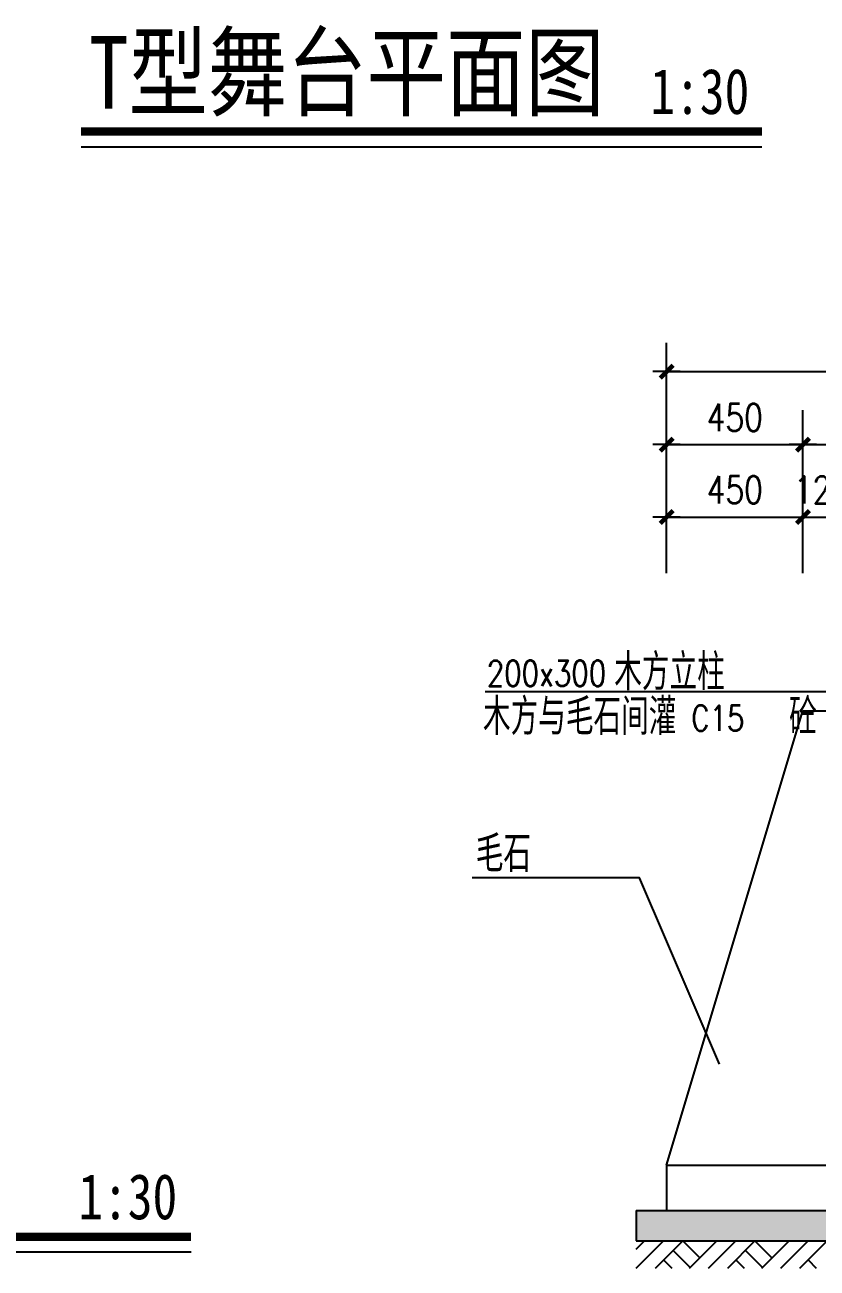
# Model space of a CAD drawing. Extents: x 568674 to 592610, y -115345 to -96707.
# Drawn here: x 574505 to 577120, y -114222 to -110117 of the extents above; entities that cross this region are included whole.
import ezdxf

# ---------------------------------------------------------------- set-up
doc = ezdxf.new("R2010")
doc.units = 0
doc.header["$LTSCALE"] = 300
doc.header["$MEASUREMENT"] = 0
doc.header["$PDMODE"] = 3
doc.layers.get('0').update_dxf_attribs({"linetype": 'CONTINUOUS'})
doc.layers.get('DEFPOINTS').update_dxf_attribs({"linetype": 'CONTINUOUS'})
for name, color, linetype in [('AXIS', 3, 'CONTINUOUS'), ('PUB_DIM', 200, 'CONTINUOUS'), ('PUB_HATCH', 7, 'CONTINUOUS'), ('PUB_TEXT', 7, 'CONTINUOUS'), ('柱', 2, 'CONTINUOUS')]:
    doc.layers.add(name, color=color, linetype=linetype)
doc.styles.add('-黑体', font='SIMHEI.TTF', dxfattribs={"width": 0.8})
doc.styles.add('_HT', font='txt.shx', dxfattribs={"width": 0.8, "bigfont": 'HT.shx'})
doc.styles.add('DIM_FONT', font='SIMPLEX.shx', dxfattribs={"width": 0.8})
doc.dimstyles.new('AXIS30', dxfattribs={"dimscale": 0.3, "dimtxt": 300, "dimasz": 1, "dimexe": 250, "dimexo": 300, "dimgap": 150, "dimtad": 1, "dimdec": 0, "dimzin": 0, "dimtxsty": 'DIM_FONT', "dimblk": '_DIMX', "dimblk1": 'DOTSMALL', "dimblk2": 'DOTSMALL', "dimcen": 150, "dimse1": 1, "dimse2": 1, "dimclrt": 7, "dimazin": 3, "dimtfac": 150, "dimtdec": 0, "dimtix": 1, "dimtmove": 0, "dimatfit": 3, "dimtolj": 1, "dimtzin": 0})

# ---------------------------------------------------------------- blocks, each defined once
blk = doc.blocks.new('_DIMX')
blk.add_line((-150, 0), (150, 0))
at = {"const_width": 50}
blk.add_lwpolyline([(-70, -70), (70, 70)], dxfattribs=at)
blk = doc.blocks.new('*D187')
at = {"color": 0, "linetype": 'BYBLOCK'}
blk.add_line((577296.5, -103878.9), (577745.9, -103878.9), dxfattribs=at)
at = {"layer": 'DEFPOINTS', "color": 0, "linetype": 'BYBLOCK'}
for p in [(577746.2, -103878.9), (577296.2, -105118.9), (577746.2, -105118.9)]:
    blk.add_point(p, dxfattribs=at)
at = {"color": 0, "linetype": 'BYBLOCK', "xscale": 0.3, "yscale": 0.3, "zscale": 0.3, "rotation": 180}
blk.add_blockref('_DIMX', (577296.2, -103878.9), dxfattribs=at)
at = {"color": 0, "linetype": 'BYBLOCK', "xscale": 0.3, "yscale": 0.3, "zscale": 0.3}
blk.add_blockref('_DIMX', (577746.2, -103878.9), dxfattribs=at)
at = {"color": 7, "linetype": 'BYBLOCK', "insert": (577521.2, -103788.9), "char_height": 90, "attachment_point": 5, "style": 'DIM_FONT'}
blk.add_mtext('\\A1;450', dxfattribs=at)
blk = doc.blocks.new('_DOTSMALL')
at = {"color": 0, "linetype": 'BYBLOCK', "const_width": 0.5}
blk.add_lwpolyline([(-0.0625, 0, 1), (0.0625, 0, 1)], format="xyb", close=True, dxfattribs=at)
blk = doc.blocks.new('*D188')
at = {"color": 0, "linetype": 'BYBLOCK'}
blk.add_line((577746.5, -103878.9), (578745.9, -103878.9), dxfattribs=at)
at = {"layer": 'DEFPOINTS', "color": 0, "linetype": 'BYBLOCK'}
for p in [(578746.2, -103878.9), (577746.2, -105118.9), (578746.2, -105118.9)]:
    blk.add_point(p, dxfattribs=at)
at = {"color": 0, "linetype": 'BYBLOCK', "xscale": 0.3, "yscale": 0.3, "zscale": 0.3, "rotation": 180}
blk.add_blockref('_DIMX', (577746.2, -103878.9), dxfattribs=at)
at = {"color": 0, "linetype": 'BYBLOCK', "xscale": 0.3, "yscale": 0.3, "zscale": 0.3}
blk.add_blockref('_DIMX', (578746.2, -103878.9), dxfattribs=at)
at = {"color": 7, "linetype": 'BYBLOCK', "insert": (578246.2, -103788.9), "char_height": 90, "attachment_point": 5, "style": 'DIM_FONT'}
blk.add_mtext('\\A1;1000', dxfattribs=at)
blk = doc.blocks.new('*D190')
at = {"color": 0, "linetype": 'BYBLOCK'}
blk.add_line((577296.5, -103637.9), (579195.9, -103637.9), dxfattribs=at)
at = {"layer": 'DEFPOINTS', "color": 0, "linetype": 'BYBLOCK'}
for p in [(579196.2, -103637.9), (577296.2, -104877.9), (579196.2, -104877.9)]:
    blk.add_point(p, dxfattribs=at)
at = {"color": 0, "linetype": 'BYBLOCK', "xscale": 0.3, "yscale": 0.3, "zscale": 0.3, "rotation": 180}
blk.add_blockref('_DIMX', (577296.2, -103637.9), dxfattribs=at)
at = {"color": 0, "linetype": 'BYBLOCK', "xscale": 0.3, "yscale": 0.3, "zscale": 0.3}
blk.add_blockref('_DIMX', (579196.2, -103637.9), dxfattribs=at)
at = {"color": 7, "linetype": 'BYBLOCK', "insert": (578246.2, -103547.9), "char_height": 90, "attachment_point": 5, "style": 'DIM_FONT'}
blk.add_mtext('\\A1;1900', dxfattribs=at)
blk = doc.blocks.new('*D193')
at = {"color": 0, "linetype": 'BYBLOCK'}
blk.add_line((577296.5, -104117.8), (577745.9, -104117.8), dxfattribs=at)
at = {"layer": 'DEFPOINTS', "color": 0, "linetype": 'BYBLOCK'}
for p in [(577746.2, -104117.8), (577296.2, -105117.8), (577746.2, -105117.8)]:
    blk.add_point(p, dxfattribs=at)
at = {"color": 0, "linetype": 'BYBLOCK', "xscale": 0.3, "yscale": 0.3, "zscale": 0.3, "rotation": 180}
blk.add_blockref('_DIMX', (577296.2, -104117.8), dxfattribs=at)
at = {"color": 0, "linetype": 'BYBLOCK', "xscale": 0.3, "yscale": 0.3, "zscale": 0.3}
blk.add_blockref('_DIMX', (577746.2, -104117.8), dxfattribs=at)
at = {"color": 7, "linetype": 'BYBLOCK', "insert": (577521.2, -104027.8), "char_height": 90, "attachment_point": 5, "style": 'DIM_FONT'}
blk.add_mtext('\\A1;450', dxfattribs=at)
blk = doc.blocks.new('*D194')
at = {"color": 0, "linetype": 'BYBLOCK'}
for p, q in [((577745.9, -104117.8), (577745.6, -104117.8)), ((577746.2, -104117.8), (577871.2, -104117.8)), ((577871.5, -104117.8), (577871.8, -104117.8))]:
    blk.add_line(p, q, dxfattribs=at)
at = {"layer": 'DEFPOINTS', "color": 0, "linetype": 'BYBLOCK'}
for p in [(577871.2, -104117.8), (577746.2, -105117.8), (577871.2, -105117.8)]:
    blk.add_point(p, dxfattribs=at)
at = {"color": 0, "linetype": 'BYBLOCK', "xscale": 0.3, "yscale": 0.3, "zscale": 0.3}
blk.add_blockref('_DIMX', (577746.2, -104117.8), dxfattribs=at)
at = {"color": 0, "linetype": 'BYBLOCK', "xscale": 0.3, "yscale": 0.3, "zscale": 0.3, "rotation": 180}
blk.add_blockref('_DIMX', (577871.2, -104117.8), dxfattribs=at)
at = {"color": 7, "linetype": 'BYBLOCK', "insert": (577808.7, -104027.8), "char_height": 90, "attachment_point": 5, "style": 'DIM_FONT'}
blk.add_mtext('\\A1;125', dxfattribs=at)

msp = doc.modelspace()

# ---------------------------------------------------------------- hatches: boundary and pattern name
at = {"layer": 'AXIS'}
h = msp.add_hatch(dxfattribs=at)
h.set_pattern_fill('AR-CONC', color=256, scale=10, style=0)
h.set_pattern_definition([(50, (0, 0), (71.726018, -6.2752135), [7.5, -82.5]), (355, (0, 0), (-13.875133, 75.219213), [6, -66]), (100.4514, (5.98, -0.52), (57.850938, 68.943954), [6.374019, -70.114211]), (46.1842, (0, 20), (106.724105, -16.551901), [11.25, -123.75]), (96.6356, (8.89, 18.62), (93.46627, 97.411787), [9.561029, -105.1713]), (351.1842, (0, 20), (93.466195, 97.41186), [9, -99]), (21, (10, 15), (59.690705, -40.261889), [7.5, -82.5]), (326, (10, 15), (24.331533, 72.5150045), [6, -66]), (71.4514, (14.974, 11.645), (84.022263, 32.25305), [6.374019, -70.114211]), (37.5, (0, 0), (1.2159855, 33.2893854), [0, -65.2, 0, -67, 0, -66.25]), (7.5, (0, 0), (26.3069537, 39.4411712), [0, -38.2, 0, -63.7, 0, -25.25]), (327.5, (-22.3, 0), (53.3822436, -2.2554872), [0, -25, 0, -78, 0, -103.5]), (317.5, (-32.3, 0), (58.318617, 10.0104982), [0, -32.5, 0, -51.8, 0, -73.5])])
h.paths.add_polyline_path([(576523, -114131.6), (578623, -114131.6), (578623, -114031.6), (576523, -114031.6)])

# ---------------------------------------------------------------- linework, layer by layer
for p, q in [((576623, -111927), (576623, -111166.7)), ((577073, -111927), (577073, -111389.5))]:
    msp.add_line(p, q, dxfattribs=at)
at = {"layer": 'PUB_HATCH'}
for p, q in [((576523, -114158.6), (576550, -114131.6)), ((576523, -114221.6), (576613, -114131.6)), ((576586, -114221.6), (576676, -114131.6)), ((576676, -114131.6), (576732.3, -114187.8)), ((576698.5, -114221.6), (576788.5, -114131.6)), ((576761.5, -114221.6), (576851.5, -114131.6)), ((576824.5, -114221.6), (576914.5, -114131.6)), ((576914.5, -114131.6), (576970.8, -114187.8)), ((576937, -114221.6), (577027, -114131.6)), ((577000, -114221.6), (577090, -114131.6)), ((577063, -114221.6), (577153, -114131.6)), ((576644.5, -114163.1), (576700.8, -114219.3)), ((576883, -114163.1), (576939.3, -114219.3)), ((576613, -114194.6), (576640, -114221.6)), ((576851.5, -114194.6), (576878.5, -114221.6)), ((577090, -114194.6), (577117, -114221.6))]:
    msp.add_line(p, q, dxfattribs=at)
at = {"layer": '柱'}
for p, q in [((577298.4, -112319.6), (576023.7, -112319.6)), ((576623, -113881.6), (577073, -112381.6)), ((577073, -112381.6), (578073, -112381.6)), ((576623, -113881.6), (578523, -113881.6)), ((576623, -113881.6), (576623, -114031.6)), ((576523, -114031.6), (576523, -114131.6)), ((576523, -114131.6), (578623, -114131.6))]:
    msp.add_line(p, q, dxfattribs=at)
at = {"layer": '柱', "const_width": 27}
for points in [[(574690.3, -110469.5), (576937.3, -110469.5)], [(572593.2, -114118.2), (575053.2, -114118.2)]]:
    msp.add_lwpolyline(points, dxfattribs=at)
at = {"layer": '柱'}
for points in [[(574690.3, -110519.5), (576937.3, -110519.5)], [(576797.3, -113547.8), (576533.4, -112932.7), (575981.4, -112932.7)], [(576523, -114031.6), (578623, -114031.6), (578623, -114131.6)], [(572593.2, -114168.2), (575053.2, -114168.2)]]:
    msp.add_lwpolyline(points, dxfattribs=at)

# ---------------------------------------------------------------- texts
at = {"layer": 'PUB_TEXT', "width": 0.8}
for s, height, style, p in [('T型舞台平面图', 240, '-黑体', (574716.3, -110393.5)), ('1:30', 150, '-黑体', (576569.3, -110411.5)), ('木方立柱', 120, '_HT', (576450.3, -112313.7)), ('200x300', 84, '_HT', (576029.2, -112300.1)), ('木方与毛石间灌    砼', 120, '_HT', (576016.9, -112461.3)), ('C15', 84, '_HT', (576704.1, -112447.7)), ('毛石', 120, '_HT', (575993, -112913.7)), ('1:30', 150, '-黑体', (574681.2, -114060.2))]:
    msp.add_text(s, height=height, dxfattribs=dict(at, style=style)).set_placement(p)

# ---------------------------------------------------------------- dimensions: what is measured, and where the dimension line sits
at = {"layer": 'PUB_DIM'}
for p1, p2, distance, picture, middle in [((576623, -112502), (578523, -112502), 1240, '*D190', (577573, -111172)), ((576623, -112743.1), (577073, -112743.1), 1240, '*D187', (576848, -111413.1)), ((577073, -112743.1), (578073, -112743.1), 1240, '*D188', (577573, -111413.1)), ((576623, -112741.9), (577073, -112741.9), 1000, '*D193', (576848, -111651.9)), ((577073, -112741.9), (577198, -112741.9), 1000, '*D194', (577135.5, -111651.9))]:
    dim = msp.add_aligned_dim(p1=p1, p2=p2, distance=distance, dimstyle='AXIS30', dxfattribs=at)
    dim.commit()
    dim.dimension.update_dxf_attribs({"geometry": picture, "text_midpoint": middle, "insert": (-673.2, -7624.1)})

doc.saveas('drawing.dxf')
